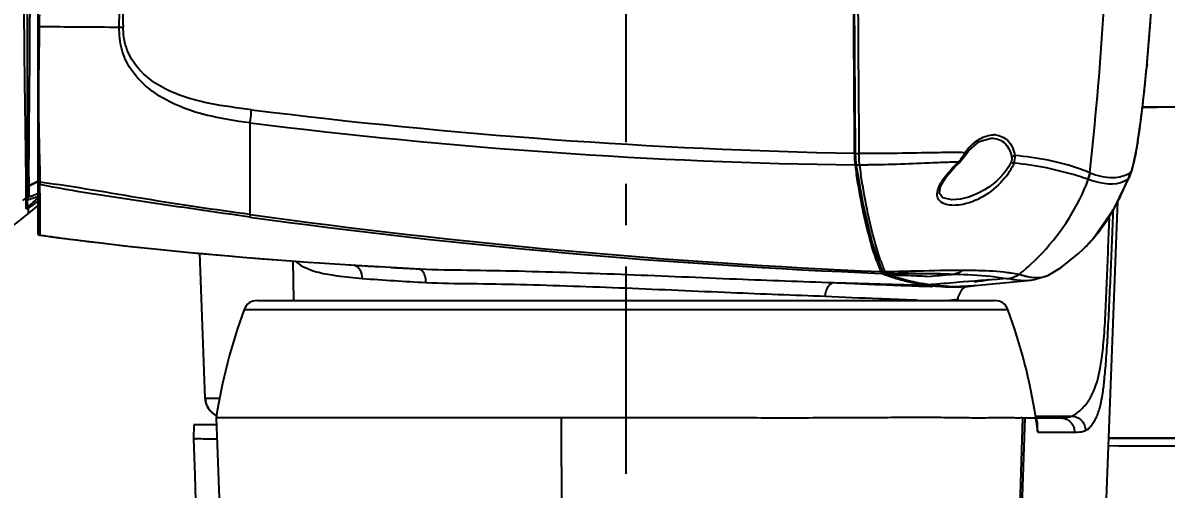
# Model space of a CAD drawing. Header units: millimetres. Extents: x 4086 to 8300, y 123 to 1549.
# Drawn here: x 6994.81 to 7036.14, y 435.42 to 452.3 of the extents above; entities that cross this region are included whole.
import ezdxf

# ---------------------------------------------------------------- set-up
doc = ezdxf.new("R2010")
doc.units = ezdxf.units.MM
doc.linetypes.add('CENTER', pattern=[0.6, 0.375, -0.075, 0.075, -0.075])
for name, color, linetype in [('中心线', 7, 'Continuous'), ('外形图', 7, 'Continuous'), ('尺寸标注', 7, 'Continuous')]:
    doc.layers.add(name, color=color, linetype=linetype)
doc.styles.add('思源黑', font='SourceHanSansCN-Normal.ttf')
doc.dimstyles.new('尺寸标注_1_4比例', dxfattribs={"dimtxt": 7, "dimasz": 6, "dimexe": 2, "dimexo": 1.5, "dimgap": 1, "dimtad": 1, "dimdec": 1, "dimlfac": 4, "dimdsep": 46, "dimtxsty": '思源黑', "dimcen": 0.09, "dimadec": 0, "dimazin": 0, "dimtp": 0.01, "dimtm": 0.01, "dimtfac": 1, "dimtdec": 1, "dimtofl": 0, "dimtmove": 0, "dimatfit": 3, "dimfxl": 1, "dimtolj": 1, "dimarcsym": 0})

# ---------------------------------------------------------------- blocks, each defined once
blk = doc.blocks.new('*D760')
at = {"layer": 'Defpoints', "color": 0}
for p in [(7000.112, 461.498), (6986.443, 454.498), (7000.112, 454.498)]:
    blk.add_point(p, dxfattribs=at)
at = {"layer": '尺寸标注', "color": 0, "lineweight": -2}
for p, q in [((6986.443, 467.498), (6986.443, 514.618)), ((6998.612, 461.498), (6984.443, 461.498)), ((6998.612, 454.498), (6984.443, 454.498)), ((6986.443, 448.498), (6986.443, 442.498))]:
    blk.add_line(p, q, dxfattribs=at)
at = {"layer": '尺寸标注', "color": 0}
for points in [[(6985.443, 467.498), (6987.443, 467.498), (6986.443, 461.498)], [(6987.443, 448.498), (6985.443, 448.498), (6986.443, 454.498)]]:
    blk.add_solid(points, dxfattribs=at)
at = {"layer": '尺寸标注', "color": 0, "insert": (6981.819, 508.779), "char_height": 7, "attachment_point": 5, "rotation": 90, "style": '思源黑'}
blk.add_mtext('\\A1;28', dxfattribs=at)
blk = doc.blocks.new('*D761')
at = {"layer": 'Defpoints', "color": 0}
for p in [(7055.112, 469.247), (7016.612, 423.975), (7055.112, 413.097)]:
    blk.add_point(p, dxfattribs=at)
at = {"layer": '尺寸标注', "color": 0, "lineweight": -2}
for p, q in [((7055.112, 467.747), (7055.112, 411.097)), ((7016.612, 422.475), (7016.612, 411.097)), ((7022.612, 413.097), (7049.112, 413.097))]:
    blk.add_line(p, q, dxfattribs=at)
at = {"layer": '尺寸标注', "color": 0}
for points in [[(7022.612, 414.097), (7022.612, 412.097), (7016.612, 413.097)], [(7049.112, 412.097), (7049.112, 414.097), (7055.112, 413.097)]]:
    blk.add_solid(points, dxfattribs=at)
at = {"layer": '尺寸标注', "color": 0, "insert": (7035.862, 417.659), "char_height": 7, "attachment_point": 5, "style": '思源黑'}
blk.add_mtext('\\A1;154', dxfattribs=at)

msp = doc.modelspace()

# ---------------------------------------------------------------- linework, layer by layer
at = {"layer": '中心线', "linetype": 'CENTER', "ltscale": 20}
msp.add_line((7016.6121, 423.9748), (7016.6121, 492.2499), dxfattribs=at)
at = {"layer": '外形图'}
for p, q in [((6995.3621, 444.6329), (6995.3621, 471.3628)), ((6994.9746, 445.6607), (6994.9746, 470.3346)), ((6998.296, 452.1435), (6998.3264, 453.6574)), ((7035.4378, 450.7173), (7035.4322, 450.6561)), ((7035.4325, 450.6517), (7035.4322, 450.6561)), ((7035.4459, 450.8078), (7035.4378, 450.7173)), ((7035.4381, 450.7134), (7035.4378, 450.7173)), ((7049.901, 449.2468), (7035.2829, 449.2468)), ((7035.2829, 449.2468), (7035.819, 449.2468)), ((7003.0277, 445.358), (7003.0259, 448.6794)), ((7029.8092, 448.1257), (7029.8126, 448.1258)), ((7028.8999, 447.5369), (7029.0059, 447.6823)), ((7024.895, 447.5741), (7024.9203, 447.2089)), ((7028.5013, 447.0817), (7028.6513, 447.2301)), ((7028.6513, 447.2301), (7028.8999, 447.537)), ((7024.936, 447.1268), (7024.9317, 447.1555)), ((7033.3895, 446.8608), (7033.3783, 446.8655)), ((6994.9277, 446.4571), (6994.9271, 446.5535)), ((6994.928, 446.3658), (6994.9277, 446.4571)), ((6994.9283, 446.2792), (6994.928, 446.3658)), ((6995.0376, 446.3847), (6995.0372, 446.4029)), ((6995.1996, 446.4685), (6995.0376, 446.3847)), ((6995.0389, 446.2814), (6995.0376, 446.3847)), ((6995.1977, 446.486), (6995.0377, 446.4029)), ((6995.3621, 446.5713), (6995.1977, 446.486)), ((6995.3621, 446.5525), (6995.1996, 446.4685)), ((6995.4276, 446.176), (6995.4241, 446.4459)), ((7033.3233, 446.6311), (7033.3116, 446.6353)), ((7034.272, 445.5997), (7034.8263, 446.7464)), ((7034.8263, 446.7464), (7034.8256, 446.7447)), ((6994.9264, 445.8977), (6994.9254, 445.9649)), ((6994.9286, 446.1179), (6994.9283, 446.2792)), ((6994.9288, 445.9675), (6994.9286, 446.1179)), ((6995.0409, 446.0956), (6995.0389, 446.2814)), ((6995.0419, 446.0121), (6995.0409, 446.0956)), ((7028.3891, 445.8952), (7028.0658, 445.9656)), ((6994.9324, 445.5675), (6994.9264, 445.8977)), ((6995.0151, 445.3941), (6995.0122, 445.5948)), ((6995.0151, 445.3941), (6995.3621, 445.6818)), ((7028.3932, 445.8951), (7028.3891, 445.8952)), ((7033.4725, 444.4519), (7034.272, 445.5997)), ((7033.9006, 432.9968), (7034.3951, 445.8543)), ((6995.4309, 444.6132), (6995.434, 444.8258)), ((6995.3621, 444.6328), (6995.4308, 444.6116)), ((6995.4308, 444.6116), (6995.4309, 444.6132)), ((7025.5126, 444.321), (7025.8487, 443.3583)), ((7033.1231, 444.0885), (7033.4725, 444.4519)), ((7001.1904, 443.9554), (7001.3915, 438.718)), ((7032.9685, 443.9455), (7033.136, 444.1006)), ((7033.1231, 444.0885), (7033.136, 444.1006)), ((7004.6033, 442.2478), (7004.5784, 443.6753)), ((7005.1142, 443.6363), (7005.5313, 443.6072)), ((7005.5313, 443.6073), (7006.6459, 443.5334)), ((7006.6145, 443.5354), (7006.665, 443.5322)), ((7006.6459, 443.5334), (7009.1696, 443.3885)), ((7025.8487, 443.3583), (7025.9016, 443.2747)), ((7025.9016, 443.2747), (7025.9584, 443.2361)), ((7025.9605, 443.2353), (7026.0084, 443.2169)), ((7025.9699, 443.2941), (7026.1409, 443.298)), ((7026.0277, 443.2196), (7026.0081, 443.2272)), ((7026.0084, 443.2169), (7026.1095, 443.1798)), ((7026.0444, 443.2133), (7026.0277, 443.2196)), ((7026.1095, 443.1798), (7026.1356, 443.1705)), ((7026.1351, 443.1706), (7026.1779, 443.1572)), ((7026.1409, 443.298), (7026.3062, 443.3019)), ((7026.3062, 443.3019), (7026.4671, 443.3057)), ((7027.4779, 443.1156), (7027.6473, 443.1292)), ((7031.8538, 443.1555), (7031.8556, 443.1564)), ((7024.1369, 442.895), (7027.4933, 442.8075)), ((7027.1848, 442.856), (7027.2885, 442.8383)), ((7027.3193, 442.8658), (7027.3095, 442.8675)), ((7027.463, 442.8423), (7027.4179, 442.8493)), ((7027.5994, 442.7936), (7027.4933, 442.8075)), ((7027.6264, 442.7586), (7027.6783, 442.7573)), ((7027.6728, 442.8223), (7027.6317, 442.8189)), ((7027.6852, 442.8118), (7027.6317, 442.8188)), ((7027.8456, 442.8367), (7027.6728, 442.8223)), ((7027.6782, 442.7573), (7027.6784, 442.7573)), ((7027.6827, 442.8132), (7028.4005, 442.7555)), ((7028.4005, 442.7555), (7029.2282, 442.7852)), ((7029.2282, 442.7852), (7029.1727, 442.78)), ((7029.2282, 442.7852), (7030.6312, 442.9187)), ((7030.6312, 442.9187), (7031.2529, 442.9843)), ((7031.2516, 442.9841), (7031.2529, 442.9843)), ((7003.2784, 442.2468), (7029.9458, 442.2468)), ((7004.6033, 442.2478), (7028.6208, 442.2478)), ((7028.6208, 442.2478), (7028.6222, 442.3255)), ((7028.6223, 442.3321), (7028.6247, 442.3678)), ((7002.8095, 441.9203), (7030.4147, 441.9203)), ((7001.3915, 438.718), (7001.4029, 438.7181)), ((7001.4029, 438.7181), (7001.9188, 438.7179)), ((7000.988, 437.7468), (7000.9792, 437.2452)), ((7001.8051, 437.7468), (7000.988, 437.7468)), ((7001.7954, 438.0014), (7001.9871, 432.9968)), ((7014.2661, 437.9981), (7014.2866, 432.9968)), ((7030.9468, 437.9957), (7030.7878, 432.9968)), ((7031.0261, 437.9968), (7030.862, 432.9968)), ((7031.0307, 437.9968), (7032.3262, 437.9968)), ((7031.4192, 438.0582), (7032.7205, 438.0582)), ((7031.4697, 437.7209), (7031.4295, 437.9968)), ((7031.4923, 437.5338), (7031.4914, 437.5414)), ((7031.5068, 437.4776), (7032.8239, 437.4776)), ((7032.8278, 437.4775), (7032.8239, 437.4775)), ((7039.4994, 437.2468), (7034.0641, 437.2468))]:
    msp.add_line(p, q, dxfattribs=at)
for points in [[(7024.8285, 457.9982), (7024.8448, 455.0035), (7024.8684, 451.2681), (7024.895, 447.5741)], [(7035.4381, 450.7134), (7035.5951, 452.6748), (7035.744, 455.2414), (7035.8453, 457.9978)], [(6995.3621, 452.1682), (6995.3783, 452.1665), (6995.395, 452.1652), (6995.4122, 452.1641)], [(7034.9847, 447.3098), (7035.0728, 447.7713), (7035.1687, 448.3772), (7035.2696, 449.1297), (7035.3702, 450.0148), (7035.4325, 450.6517)], [(7029.0059, 447.6823), (7029.3832, 447.9992), (7029.8092, 448.1257)], [(7024.9203, 447.2093), (7025.1671, 445.7598), (7025.5126, 444.321)], [(7034.8256, 446.7447), (7034.9034, 446.975), (7034.9847, 447.3098)], [(7028.0658, 445.9656), (7027.9406, 446.1213), (7027.9846, 446.3803), (7028.1898, 446.7217), (7028.5013, 447.0817)], [(6995.3621, 446.5434), (6995.3785, 446.5373), (6995.3954, 446.5324), (6995.4127, 446.5286), (6995.4304, 446.5259)], [(6995.3621, 446.4648), (6995.3821, 446.4566), (6995.4028, 446.4503), (6995.4241, 446.4459)], [(6994.9288, 445.9675), (6994.9379, 445.9756), (6994.9461, 445.9845), (6994.9535, 445.9941), (6994.9598, 446.0044), (6994.965, 446.0152), (6994.9692, 446.0265), (6994.9722, 446.0381), (6994.974, 446.05), (6994.9746, 446.062)], [(6994.9284, 445.5642), (6994.9375, 445.5724), (6994.9459, 445.5814), (6994.9533, 445.5913), (6994.9596, 445.6018), (6994.9649, 445.6129), (6994.9691, 445.6244), (6994.9721, 445.6363), (6994.974, 445.6484), (6994.9746, 445.6607)], [(6995.0117, 445.5942), (6995.0191, 445.6016), (6995.0254, 445.6093), (6995.0309, 445.6177), (6995.0357, 445.6267), (6995.0396, 445.6363), (6995.0426, 445.6464), (6995.0448, 445.6568), (6995.046, 445.6675), (6995.0462, 445.6784), (6995.0455, 445.6894)], [(6993.5996, 444.3729), (6993.9061, 444.5684), (6994.5865, 445.0561), (6995.0151, 445.3941)], [(6995.3621, 444.6344), (6995.3786, 444.6271), (6995.3956, 444.621), (6995.4131, 444.6164), (6995.4309, 444.6132)], [(6995.4308, 444.6116), (6996.0162, 444.5315), (6996.9297, 444.4136), (6997.8258, 444.3055), (6998.7022, 444.2063), (6999.5577, 444.1152), (7000.3918, 444.0313), (7001.2032, 443.9542), (7001.989, 443.8834), (7002.7473, 443.8185), (7003.4762, 443.7592), (7004.1734, 443.7052), (7004.8287, 443.6568), (7005.1142, 443.6363)], [(7031.8556, 443.1564), (7032.3386, 443.4429), (7032.9685, 443.9455)], [(7031.2516, 442.9841), (7031.3779, 443.0022), (7031.8538, 443.1555)], [(7028.6247, 442.3678), (7028.7659, 442.6618), (7028.9104, 442.7567)], [(7001.3914, 438.718), (7001.3944, 438.6742), (7001.4009, 438.6244), (7001.4108, 438.5751), (7001.4239, 438.5266), (7001.4403, 438.4791), (7001.4598, 438.4328), (7001.4823, 438.3879), (7001.5078, 438.3447), (7001.5361, 438.3032), (7001.5672, 438.2637), (7001.6008, 438.2264), (7001.6369, 438.1914), (7001.6752, 438.1589), (7001.7156, 438.129), (7001.7579, 438.1019), (7001.8019, 438.0777), (7001.8077, 438.075)], [(7000.9792, 437.2452), (7001.0201, 435.9198), (7001.0753, 434.068), (7001.1211, 432.4968)]]:
    msp.add_lwpolyline(points, dxfattribs=at)
for centre, radius, start, end in [((11205.2812, 479.4412), 4180.5369, 180.29389, 180.4367207), ((11046.8353, 478.4289), 4022.0564, 180.2910506, 180.4395306), ((6907.6004, 460.7), 126.5364, 353.723177, 358.77634), ((10723.8409, 476.3549), 3698.9197, 180.287718, 180.4458766), ((7112.1402, 455.2876), 113.7538, 180.936339, 181.582071), ((6940.3965, 459.3065), 95.4286, 354.890568, 355.964645), ((6997.9094, 469.2862), 17.1471, 271.29238, 271.7392), ((6983.6892, 455.3999), 51.96, 354.26557, 354.56729), ((6982.7144, 455.4931), 52.9393, 354.56678, 354.75764), ((6985.342, 455.2335), 50.2988, 353.92513, 354.26602), ((6989.7525, 454.7562), 45.8626, 353.10593, 353.93493), ((6995.2982, 454.0915), 40.2772, 352.73254, 353.09776), ((7029.0088, 656.2116), 208.6763, 262.86169, 268.862369), ((7000.8815, 453.3729), 34.6478, 351.98288, 352.74333), ((7027.6116, 643.5538), 196.4192, 262.809462, 269.207474), ((7008.0706, 452.3589), 27.3876, 351.20347, 351.98585), ((6676.7408, 443.7482), 318.1991, 0.542924, 0.824443), ((7029.9114, 447.4544), 0.7874, 85.7969, 90.66471), ((7013.0705, 451.5897), 22.3288, 350.76964, 351.19211), ((7028.4624, 419.8211), 27.7788, 89.15355, 89.6361), ((7030.133, 446.7859), 1.4987, 141.28455, 147.23944), ((7030.172, 446.7549), 1.5484, 129.05683, 141.29181), ((7028.5668, 447.6026), 3.7012, 180.40337, 183.47607), ((7027.0752, 447.4693), 2.2032, 187.14754, 188.24368), ((7028.0633, 447.5996), 3.1662, 180.44514, 181.44184), ((7027.9453, 447.5964), 3.0481, 181.43679, 182.70196), ((7027.5606, 447.5765), 2.6629, 182.6647, 185.19776), ((7027.1308, 447.5386), 2.2315, 185.22772, 186.87778), ((7026.8661, 447.5068), 1.9648, 186.88242, 188.18032), ((7029.9742, 447.5826), 4.941, 180.14426, 180.71627), ((7029.8251, 447.5802), 4.7918, 180.70951, 181.87738), ((7030.2749, 386.1987), 61.0805, 91.542917, 91.737249), ((7027.6076, 448.222), 1.406, 316.66011, 319.13979), ((7027.5475, 448.2741), 1.4856, 319.13771, 321.47723), ((6911.1565, 446.0588), 83.7721, 0.338354, 0.481912), ((7056.7858, 451.7796), 32.2248, 188.25392, 188.88314), ((7057.6178, 451.8054), 32.8946, 188.13086, 188.74396), ((7025.2922, 477.495), 30.343, 269.54987, 270.13409), ((7032.6226, 446.9596), 0.7615, 334.77216, 352.90667), ((7032.6338, 446.954), 0.7614, 334.94316, 352.96838), ((7003.9865, 446.7324), 8.9555, 181.12142, 181.24284), ((6989.4655, 446.9471), 5.9796, 355.19284, 355.73743), ((6985.037, 447.281), 10.4207, 355.71631, 355.86266), ((6991.9754, 446.7144), 3.4606, 358.10466, 359.59604), ((7025.7077, 450.354), 9.789, 331.83948, 335.9523), ((7024.8397, 450.7528), 10.7442, 335.89634, 336.46273), ((7024.5286, 450.8878), 11.0833, 336.46505, 337.48456), ((6978.8135, 466.1714), 25.8437, 308.23789, 308.57691), ((6994.9582, 446.495), 0.5011, 285.62071, 287.4132), ((6990.6776, 450.8251), 6.7469, 312.71291, 313.97264), ((6994.3589, 446.6167), 1.2129, 302.59006, 303.60824), ((6994.0098, 447.1394), 1.8414, 303.65408, 305.21694), ((6994.4521, 446.4916), 0.9979, 306.49177, 307.61385), ((6993.5841, 447.7463), 2.5828, 305.16813, 305.81112), ((6993.0719, 448.4536), 3.4561, 305.83663, 306.93275), ((6993.3482, 447.8558), 2.7529, 310.0214, 310.64775), ((6992.7687, 448.5285), 3.6408, 310.67106, 311.7597), ((6992.4759, 449.2497), 4.4505, 306.90779, 307.38935), ((6991.816, 450.1108), 5.5354, 307.40421, 308.27508), ((6991.884, 449.52), 4.9697, 311.75449, 312.69932), ((6990.6647, 451.5673), 7.392, 308.28714, 309.45468), ((6903.1466, 444.9197), 92.2894, 0.476743, 0.623001), ((6922.021, 445.0802), 73.4143, 0.303745, 0.474072), ((7026.6678, 449.8487), 8.7041, 330.29138, 331.78895), ((6928.4927, 445.1152), 66.9425, 0.131794, 0.303152), ((6948.5098, 445.1439), 46.9255, 359.75462, 0.15296), ((7035.759, 682.9525), 239.9304, 262.156831, 267.629003), ((7036.4639, 687.3521), 244.2927, 262.133267, 267.503925), ((6967.2091, 445.0715), 28.2259, 359.50126, 359.73902), ((7029.7973, 447.6299), 4.8581, 313.4124, 318.68391), ((7029.4377, 447.9551), 5.3429, 318.6107, 319.18984), ((7029.3454, 448.0347), 5.4648, 319.19048, 319.93457), ((7019.71, 649.3002), 206.1811, 266.372506, 266.651637), ((7032.8239, 446.2265), 7.5903, 199.52819, 201.1897), ((7031.5847, 445.7454), 6.2611, 201.18383, 203.07884), ((7033.2747, 446.3012), 7.9, 199.27164, 200.86725), ((7032.2173, 445.8987), 6.7686, 200.87155, 202.37259), ((7014.5151, 543.3584), 100.5881, 265.761315, 267.073068), ((7014.1421, 547.0641), 103.7941, 266.670835, 267.049739), ((7014.598, 556.0058), 112.7474, 267.052258, 267.208475), ((7028.5708, 450.132), 7.414, 248.67021, 249.61836), ((7031.7047, 445.6897), 6.215, 202.38987, 202.67172), ((7028.5073, 449.9611), 7.2317, 249.61858, 250.57625), ((7028.4337, 449.7511), 7.0091, 250.57217, 252.50456), ((7028.4209, 449.4912), 6.7125, 250.49874, 251.55663), ((7028.4633, 449.6181), 6.8464, 251.55587, 252.57693), ((7024.8108, 377.4677), 65.7103, 88.573069, 88.688999), ((7028.3715, 449.5549), 6.8034, 252.50723, 254.43943), ((7028.496, 449.7222), 6.9555, 252.57697, 253.5673), ((7025.0913, 388.7461), 54.4284, 88.43525, 88.5726), ((7028.5434, 449.8851), 7.1251, 253.57254, 256.35212), ((7040.3954, 302.0625), 141.3309, 94.039746, 94.703971), ((7030.3875, 443.7518), 0.7108, 274.21415, 277.8947), ((7025.0126, 450.222), 9.1254, 309.64965, 309.89441), ((7032.0277, 446.9408), 3.9295, 252.34817, 254.16459), ((7028.3848, 449.6213), 6.8708, 254.48138, 259.94178), ((7028.5632, 449.9636), 7.2061, 256.34598, 256.67798), ((7028.5603, 449.951), 7.1931, 256.6772, 258.20755), ((7029.9141, 526.607), 83.8798, 268.057879, 268.189134), ((7028.5447, 449.8763), 7.1168, 258.20745, 259.11078), ((7028.5225, 449.7605), 6.9989, 259.1102, 260.01946), ((7029.2382, 504.9264), 62.1887, 268.180276, 268.514801), ((7028.6275, 451.0378), 8.3081, 260.72553, 262.1537), ((7028.4916, 449.5838), 6.8196, 260.10158, 260.94139), ((7028.4268, 449.1601), 6.3909, 261.32612, 262.85247), ((7028.4726, 449.8436), 7.1038, 262.93953, 266.28033), ((7028.613, 450.0847), 7.3318, 262.73062, 263.98427), ((7028.6, 449.9599), 7.2064, 263.98307, 265.72326), ((7028.453, 449.5729), 6.8324, 266.29675, 268.51758), ((7028.5872, 449.7779), 7.0239, 265.71642, 269.31682), ((7028.4516, 449.5005), 6.76, 268.51406, 271.19131), ((7028.584, 449.5819), 6.8278, 269.32424, 271.1278), ((7028.4563, 449.2707), 6.5302, 271.19222, 273.51355), ((7028.5925, 449.284), 6.5298, 271.10444, 275.09803), ((7028.4637, 449.1406), 6.3999, 273.51809, 275.01377), ((7028.48, 448.9679), 6.2264, 275.00337, 276.74048), ((7028.3789, 449.6824), 6.8083, 277.01866, 281.64159), ((7003.2784, 441.7468), 0.5, 90, 159.68675), ((7029.9458, 441.7468), 0.5, 20.31325, 90), ((7021.5872, 434.9706), 20.0225, 159.69004, 171.29348), ((7011.637, 434.9706), 20.0225, 8.69301, 20.30997), ((7032.3262, 439.9103), 1.9135, 269.99988, 270.11663), ((7032.5851, 438.4158), 0.3824, 290.7309, 291.15488), ((7032.5842, 437.7096), 1.1025, 188.65994, 188.9721), ((7032.3055, 437.6656), 0.8205, 188.97284, 189.41306), ((7033.1195, 437.7991), 0.2784, 290.92624, 291.50379), ((7036.4968, 1103.6182), 666.3412, 269.7909352, 270.1381299), ((7030.0258, -1246.2582), 1683.2446, 89.669643, 89.8628168)]:
    msp.add_arc(centre, radius, start, end, dxfattribs=at)
for points, knots in [([(6994.907, 448.3267), (6994.897, 449.0486), (6994.8448, 452.1591), (6994.8506, 455.2701), (6994.8495, 457.6591)], [0, 0, 0, 0, 0.2320736, 1, 1, 1, 1]), ([(6995.0368, 448.3837), (6995.042, 449.0894), (6995.0786, 452.1723), (6995.0649, 455.2555), (6995.0715, 457.6328)], [0, 0, 0, 0, 0.2289079, 1, 1, 1, 1]), ([(7003.0259, 448.6794), (7002.49, 448.7437), (7001.4213, 448.9124), (6999.8876, 449.4532), (6998.8048, 450.3394), (6998.3398, 451.3292), (6998.2896, 451.8745), (6998.296, 452.1435)], [0, 0, 0, 0, 0.2508826, 0.5012555, 0.7500018, 0.8749668, 1, 1, 1, 1]), ([(7003.0776, 449.1527), (7002.5742, 449.2142), (7001.5675, 449.3436), (7000.1003, 449.7488), (6999.0077, 450.4828), (6998.5075, 451.3842), (6998.4377, 451.8943), (6998.4298, 452.147)], [0, 0, 0, 0, 0.2508517, 0.5012881, 0.7499978, 0.874936, 1, 1, 1, 1]), ([(6995.4335, 446.9255), (6995.416, 447.6768), (6995.3641, 449.3072), (6995.3997, 450.9381), (6995.4088, 451.8172)], [0, 0, 0, 0, 0.4608776, 1, 1, 1, 1]), ([(7003.0263, 448.6795), (7003.0293, 448.7138), (7003.0445, 448.8717), (7003.0626, 449.0294), (7003.0776, 449.1527)], [0, 0, 0, 0, 0.2169889, 1, 1, 1, 1]), ([(6995.0301, 446.8158), (6995.0297, 446.9172), (6995.0299, 447.4399), (6995.0337, 447.9625), (6995.0368, 448.3837)], [0, 0, 0, 0, 0.1941128, 1, 1, 1, 1]), ([(7029.8126, 448.1258), (7029.9764, 448.128), (7030.3532, 448.0055), (7030.5142, 447.646), (7030.5525, 447.4571)], [0, 0, 0, 0, 0.4594749, 1, 1, 1, 1]), ([(7029.9691, 448.2397), (7030.1313, 448.2277), (7030.4936, 448.057), (7030.6346, 447.6924), (7030.6725, 447.4966)], [0, 0, 0, 0, 0.4493112, 1, 1, 1, 1]), ([(7035.1103, 448.008), (7035.0962, 447.9214), (7035.0475, 447.6359), (7034.9932, 447.3509), (7034.9424, 447.1555)], [0, 0, 0, 0, 0.3031285, 1, 1, 1, 1]), ([(7028.6388, 447.5993), (7028.3652, 447.6011), (7027.1633, 447.5953), (7025.9614, 447.5525), (7025.0333, 447.5702)], [0, 0, 0, 0, 0.2276332, 1, 1, 1, 1]), ([(7028.8727, 447.5968), (7028.8828, 447.5866), (7028.898, 447.5715), (7028.9044, 447.5438), (7028.899, 447.5376)], [0, 0, 0, 0, 0.6363629, 1, 1, 1, 1]), ([(7024.8951, 447.5741), (7024.8952, 447.5738), (7024.8961, 447.5735), (7024.8968, 447.5733), (7024.8974, 447.5732)], [0, 0, 0, 0, 0.3097035, 1, 1, 1, 1]), ([(7024.8974, 447.5732), (7024.9028, 447.5721), (7024.9483, 447.57), (7024.9935, 447.5697), (7025.0333, 447.5702)], [0, 0, 0, 0, 0.1223408, 1, 1, 1, 1]), ([(7024.9202, 447.2102), (7024.9207, 447.2068), (7024.9223, 447.2), (7024.9255, 447.1936), (7024.9274, 447.1906)], [0, 0, 0, 0, 0.4916128, 1, 1, 1, 1]), ([(7028.4231, 447.2511), (7028.1875, 447.244), (7027.1677, 447.2069), (7026.1479, 447.1542), (7025.3632, 447.1521)], [0, 0, 0, 0, 0.2310459, 1, 1, 1, 1]), ([(7030.5265, 447.2443), (7030.3299, 446.8325), (7029.6623, 446.2031), (7028.8059, 445.889), (7028.3932, 445.8951)], [0, 0, 0, 0, 0.5250845, 1, 1, 1, 1]), ([(7028.6302, 447.257), (7028.6358, 447.2507), (7028.6377, 447.2448), (7028.6543, 447.231), (7028.6514, 447.2301)], [0, 0, 0, 0, 0.7346474, 1, 1, 1, 1]), ([(7030.6358, 447.2137), (7030.5522, 447.0181), (7030.1136, 446.34), (7029.3801, 445.8484), (7028.8029, 445.7273)], [0, 0, 0, 0, 0.265048, 1, 1, 1, 1]), ([(7033.3115, 446.635), (7033.1971, 446.6719), (7032.3308, 446.9597), (7031.4259, 447.1455), (7030.6358, 447.2137)], [0, 0, 0, 0, 0.1315787, 1, 1, 1, 1]), ([(7033.3783, 446.8655), (7033.2675, 446.9138), (7032.4044, 447.2555), (7031.4752, 447.4145), (7030.6725, 447.4966)], [0, 0, 0, 0, 0.130225, 1, 1, 1, 1]), ([(7025.8408, 443.4075), (7025.6272, 443.9115), (7025.2706, 445.146), (7025.0432, 446.404), (7024.936, 447.1268)], [0, 0, 0, 0, 0.4283103, 1, 1, 1, 1]), ([(7025.6702, 443.6893), (7025.5957, 443.899), (7025.2788, 444.9182), (7025.0779, 445.9697), (7024.9475, 446.8035)], [0, 0, 0, 0, 0.2087417, 1, 1, 1, 1]), ([(7025.8173, 443.6939), (7025.7442, 443.9028), (7025.4312, 444.9212), (7025.2337, 445.9714), (7025.1054, 446.8048)], [0, 0, 0, 0, 0.2079542, 1, 1, 1, 1]), ([(7027.9571, 445.8509), (7027.9068, 445.9024), (7027.8365, 446.0577), (7027.9173, 446.4218), (7028.0899, 446.6597), (7028.2182, 446.8175)], [0, 0, 0, 0, 0.1999758, 0.434598, 1, 1, 1, 1]), ([(7034.8275, 446.8648), (7034.6531, 446.7428), (7034.1386, 446.6156), (7033.6521, 446.7592), (7033.3895, 446.8608)], [0, 0, 0, 0, 0.4304639, 1, 1, 1, 1]), ([(7034.9424, 447.1555), (7034.9248, 447.088), (7034.8936, 446.9927), (7034.8562, 446.8849), (7034.8275, 446.8648)], [0, 0, 0, 0, 0.6654779, 1, 1, 1, 1]), ([(7003.0176, 445.2666), (7001.7486, 445.4417), (6999.2157, 445.8199), (6996.6789, 446.1898), (6995.4241, 446.4459)], [0, 0, 0, 0, 0.5000617, 1, 1, 1, 1]), ([(6995.4304, 446.5259), (6995.4312, 446.538), (6995.4327, 446.5627), (6995.4337, 446.5874), (6995.4341, 446.5999)], [0, 0, 0, 0, 0.4913831, 1, 1, 1, 1]), ([(7003.0277, 445.358), (7001.7582, 445.5321), (6999.2221, 445.8978), (6996.7012, 446.3668), (6995.4304, 446.5259)], [0, 0, 0, 0, 0.5001268, 1, 1, 1, 1]), ([(7030.8654, 443.2208), (7031.146, 443.4553), (7032.1727, 444.4224), (7032.9636, 445.6511), (7033.3235, 446.6316)], [0, 0, 0, 0, 0.2593689, 1, 1, 1, 1]), ([(7034.7671, 446.6437), (7034.6828, 446.5832), (7034.2252, 446.3672), (7033.6904, 446.499), (7033.3235, 446.6316)], [0, 0, 0, 0, 0.2100751, 1, 1, 1, 1]), ([(7034.7968, 446.6844), (7034.7922, 446.6763), (7034.7833, 446.662), (7034.7725, 446.6489), (7034.7671, 446.6437)], [0, 0, 0, 0, 0.5526035, 1, 1, 1, 1]), ([(7034.8256, 446.7447), (7034.821, 446.7336), (7034.812, 446.7132), (7034.8019, 446.6933), (7034.7968, 446.6844)], [0, 0, 0, 0, 0.5371037, 1, 1, 1, 1]), ([(6995.0431, 446.0087), (6995.0427, 446.0092), (6995.0421, 446.0103), (6995.0419, 446.0115), (6995.0419, 446.0121)], [0, 0, 0, 0, 0.4863584, 1, 1, 1, 1]), ([(6995.0931, 446.0124), (6995.082, 446.0093), (6995.0671, 446.0057), (6995.0465, 446.0045), (6995.0431, 446.0087)], [0, 0, 0, 0, 0.6821071, 1, 1, 1, 1]), ([(6995.1438, 446.029), (6995.1376, 446.0268), (6995.1258, 446.0226), (6995.1139, 446.0187), (6995.1082, 446.0169)], [0, 0, 0, 0, 0.525567, 1, 1, 1, 1]), ([(6995.0122, 445.5945), (6994.9922, 445.5822), (6994.9784, 445.5656), (6994.9283, 445.557), (6994.9284, 445.5642)], [0, 0, 0, 0, 0.7655581, 1, 1, 1, 1]), ([(6994.9757, 445.8987), (6994.9753, 445.8992), (6994.9747, 445.9002), (6994.9746, 445.9013), (6994.9746, 445.9019)], [0, 0, 0, 0, 0.4937057, 1, 1, 1, 1]), ([(6994.9755, 445.6569), (6994.9752, 445.6574), (6994.9747, 445.6587), (6994.9746, 445.66), (6994.9746, 445.6607)], [0, 0, 0, 0, 0.459868, 1, 1, 1, 1]), ([(6995.0455, 445.6894), (6995.03, 445.6784), (6995.0141, 445.667), (6994.9794, 445.6508), (6994.9755, 445.6569)], [0, 0, 0, 0, 0.7229264, 1, 1, 1, 1]), ([(6995.1087, 445.9235), (6995.0912, 445.918), (6995.0513, 445.9107), (6994.9934, 445.8784), (6994.9757, 445.8987)], [0, 0, 0, 0, 0.4050927, 1, 1, 1, 1]), ([(6995.1185, 445.7476), (6995.1086, 445.7393), (6995.0896, 445.7236), (6995.0703, 445.7083), (6995.0611, 445.7012)], [0, 0, 0, 0, 0.5272259, 1, 1, 1, 1]), ([(7033.2215, 437.5401), (7033.2511, 437.5518), (7033.3095, 437.5873), (7033.3883, 437.6609), (7033.464, 437.7543), (7033.5363, 437.866), (7033.6062, 437.9973), (7033.7038, 438.2278), (7033.7898, 438.5342), (7033.8572, 438.9518), (7033.9159, 439.4474), (7033.9748, 440.1282), (7034.031, 441.0116), (7034.0829, 442.059), (7034.134, 443.1978), (7034.1841, 444.3667), (7034.2168, 445.1505), (7034.233, 445.5436)], [0, 0, 0, 0, 0.0116082, 0.0246814, 0.0392885, 0.0554523, 0.0733239, 0.0936183, 0.146934, 0.1891561, 0.248296, 0.329427, 0.439112, 0.5720446, 0.7130274, 0.8560998, 1, 1, 1, 1]), ([(7033.5276, 444.5172), (7033.5906, 444.5921), (7033.8475, 444.9145), (7034.072, 445.2621), (7034.2278, 445.5351)], [0, 0, 0, 0, 0.2372712, 1, 1, 1, 1]), ([(7003.0176, 445.2665), (7003.0187, 445.2786), (7003.022, 445.3091), (7003.0255, 445.3395), (7003.0277, 445.3579)], [0, 0, 0, 0, 0.3957186, 1, 1, 1, 1]), ([(7032.7232, 438.0592), (7032.7542, 438.0712), (7032.8191, 438.1057), (7032.9548, 438.1999), (7033.091, 438.3224), (7033.2212, 438.4705), (7033.3194, 438.6049), (7033.4158, 438.7658), (7033.4975, 438.9226), (7033.5641, 439.0769), (7033.6172, 439.2267), (7033.6679, 439.4082), (7033.7169, 439.6246), (7033.767, 439.8809), (7033.8155, 440.1866), (7033.86, 440.5513), (7033.9156, 441.1547), (7033.9587, 442.0064), (7034.0031, 443.0893), (7034.047, 444.209), (7034.0754, 444.9604), (7034.0894, 445.3374)], [0, 0, 0, 0, 0.0130597, 0.0286731, 0.0647413, 0.0845451, 0.1059593, 0.1299385, 0.1580544, 0.1752624, 0.1958007, 0.2203579, 0.2491495, 0.2827925, 0.3227898, 0.3705671, 0.4268606, 0.5604602, 0.7050084, 0.8520442, 1, 1, 1, 1]), ([(6995.4309, 444.6132), (6996.1342, 444.5149), (6999.3527, 444.1035), (7002.5862, 443.8161), (7005.1143, 443.6364)], [0, 0, 0, 0, 0.2188551, 1, 1, 1, 1]), ([(7004.6692, 443.6684), (7004.6752, 443.6618), (7004.6878, 443.6485), (7004.701, 443.6359), (7004.7078, 443.6295)], [0, 0, 0, 0, 0.4896615, 1, 1, 1, 1]), ([(7004.7078, 443.6295), (7004.731, 443.6081), (7004.8483, 443.5133), (7004.985, 443.4453), (7005.095, 443.4001)], [0, 0, 0, 0, 0.2095349, 1, 1, 1, 1]), ([(7007.0828, 443.0452), (7007.0793, 443.1517), (7007.0412, 443.358), (7006.8707, 443.5009), (7006.7811, 443.5251)], [0, 0, 0, 0, 0.5343971, 1, 1, 1, 1]), ([(7005.095, 443.4001), (7005.1507, 443.3772), (7005.4158, 443.2808), (7005.6927, 443.2205), (7005.9111, 443.1824)], [0, 0, 0, 0, 0.2136067, 1, 1, 1, 1]), ([(7005.9111, 443.1824), (7005.9977, 443.1673), (7006.3857, 443.1072), (7006.7768, 443.0699), (7007.0804, 443.0454)], [0, 0, 0, 0, 0.2239395, 1, 1, 1, 1]), ([(7009.3788, 442.9015), (7009.3802, 442.9603), (7009.3698, 443.1421), (7009.2559, 443.3658), (7009.1277, 443.3894)], [0, 0, 0, 0, 0.3108815, 1, 1, 1, 1]), ([(7009.1697, 443.3885), (7009.7398, 443.3601), (7010.9268, 443.3526), (7013.4262, 443.3046), (7016.6667, 443.1947), (7020.4684, 443.0286), (7022.9586, 442.9355), (7024.1369, 442.895)], [0, 0, 0, 0, 0.1143505, 0.2376974, 0.5008157, 0.7638235, 1, 1, 1, 1]), ([(7025.8342, 443.271), (7025.8326, 443.2741), (7025.8293, 443.2808), (7025.8263, 443.2876), (7025.8248, 443.2911)], [0, 0, 0, 0, 0.4833218, 1, 1, 1, 1]), ([(7025.874, 443.2259), (7025.8662, 443.2289), (7025.8502, 443.2429), (7025.8397, 443.2604), (7025.8342, 443.271)], [0, 0, 0, 0, 0.4150319, 1, 1, 1, 1]), ([(7025.8543, 443.3806), (7025.852, 443.3861), (7025.8477, 443.3992), (7025.8447, 443.4126), (7025.8432, 443.4203)], [0, 0, 0, 0, 0.4294763, 1, 1, 1, 1]), ([(7025.8488, 443.3583), (7025.8508, 443.3536), (7025.8556, 443.3443), (7025.8617, 443.3359), (7025.8651, 443.3319)], [0, 0, 0, 0, 0.4986278, 1, 1, 1, 1]), ([(7025.9443, 443.2645), (7025.9474, 443.2663), (7025.9538, 443.2707), (7025.9598, 443.2757), (7025.9629, 443.2786)], [0, 0, 0, 0, 0.4594077, 1, 1, 1, 1]), ([(7025.9773, 443.2736), (7025.976, 443.2769), (7025.9734, 443.2837), (7025.971, 443.2906), (7025.9699, 443.2941)], [0, 0, 0, 0, 0.4815907, 1, 1, 1, 1]), ([(7026.0081, 443.2272), (7026.0016, 443.2307), (7025.9892, 443.246), (7025.9815, 443.263), (7025.9773, 443.2736)], [0, 0, 0, 0, 0.3917065, 1, 1, 1, 1]), ([(7026.1173, 443.2017), (7026.1202, 443.2035), (7026.1261, 443.2077), (7026.1317, 443.2124), (7026.1346, 443.215)], [0, 0, 0, 0, 0.4628301, 1, 1, 1, 1]), ([(7026.4671, 443.3057), (7026.6999, 443.3112), (7027.4745, 443.3296), (7028.2493, 443.3479), (7028.7913, 443.3466)], [0, 0, 0, 0, 0.3005434, 1, 1, 1, 1]), ([(7026.5701, 443.2309), (7026.7626, 443.2315), (7027.3975, 443.2311), (7028.0325, 443.2204), (7028.4748, 443.2046)], [0, 0, 0, 0, 0.3030463, 1, 1, 1, 1]), ([(7027.1531, 443.134), (7027.1095, 443.136), (7026.9176, 443.1441), (7026.7257, 443.1501), (7026.5775, 443.1542)], [0, 0, 0, 0, 0.227632, 1, 1, 1, 1]), ([(7028.4761, 443.2048), (7028.918, 443.189), (7029.5766, 443.1739), (7030.2248, 443.0565), (7030.4388, 443.0423)], [0, 0, 0, 0, 0.6733733, 1, 1, 1, 1]), ([(7028.7913, 443.3466), (7028.9798, 443.3461), (7029.5184, 443.3389), (7030.0578, 443.3103), (7030.4052, 443.2647)], [0, 0, 0, 0, 0.3498541, 1, 1, 1, 1]), ([(7030.4052, 443.2647), (7030.4476, 443.2592), (7030.5916, 443.2396), (7030.7338, 443.2084), (7030.8354, 443.1958)], [0, 0, 0, 0, 0.2947918, 1, 1, 1, 1]), ([(7030.4401, 443.0429), (7030.5138, 443.028), (7030.7811, 442.9808), (7031.0563, 442.9623), (7031.2516, 442.9841)], [0, 0, 0, 0, 0.2768132, 1, 1, 1, 1]), ([(7030.9555, 443.1605), (7031, 443.1478), (7031.1627, 443.1052), (7031.3305, 443.0772), (7031.4525, 443.0754)], [0, 0, 0, 0, 0.2752991, 1, 1, 1, 1]), ([(7009.3788, 442.9015), (7009.9229, 442.8695), (7011.062, 442.8649), (7013.4691, 442.8167), (7016.6, 442.7071), (7020.2744, 442.5389), (7022.6815, 442.4449), (7023.8201, 442.4042)], [0, 0, 0, 0, 0.1131551, 0.2363418, 0.499888, 0.7634797, 1, 1, 1, 1]), ([(7023.8201, 442.4042), (7023.8224, 442.4676), (7023.8452, 442.6586), (7023.9942, 442.895), (7024.1324, 442.8952)], [0, 0, 0, 0, 0.3147347, 1, 1, 1, 1]), ([(7024.1297, 442.8953), (7024.4075, 442.8835), (7025.388, 442.8416), (7026.3685, 442.7992), (7027.0714, 442.7754)], [0, 0, 0, 0, 0.2833869, 1, 1, 1, 1]), ([(7027.6049, 442.8197), (7027.6094, 442.819), (7027.6183, 442.8182), (7027.6274, 442.8184), (7027.6318, 442.8188)], [0, 0, 0, 0, 0.5029925, 1, 1, 1, 1]), ([(7023.8201, 442.4042), (7024.4658, 442.3756), (7025.3796, 442.3287), (7026.4139, 442.2974), (7026.8564, 442.2702), (7027.0859, 442.281), (7027.1923, 442.2492), (7027.2456, 442.2478)], [0, 0, 0, 0, 0.5653241, 0.8004009, 0.9047014, 0.9534025, 1, 1, 1, 1]), ([(7028.1325, 442.2478), (7028.255, 442.2503), (7028.3711, 442.2823), (7028.6214, 442.2816), (7028.6222, 442.3255)], [0, 0, 0, 0, 0.7362175, 1, 1, 1, 1]), ([(7001.4029, 438.7181), (7001.4054, 438.6523), (7001.428, 438.5207), (7001.5121, 438.3395), (7001.6405, 438.1865), (7001.75, 438.1102), (7001.8085, 438.0801)], [0, 0, 0, 0, 0.2500554, 0.5000829, 0.7500659, 1, 1, 1, 1]), ([(7014.2661, 437.9981), (7013.4221, 437.9998), (7012.1735, 438.0013), (7010.536, 437.9988), (7009.3725, 437.998), (7008.2654, 438.0001), (7007.2233, 438.0033), (7006.2541, 438.0041), (7005.3654, 438.0018), (7004.564, 437.9983), (7003.9539, 437.9968), (7003.5142, 437.9972), (7003.2224, 437.998), (7002.9567, 437.999), (7002.7176, 438.0001), (7002.5055, 438.001), (7002.3209, 438.002), (7002.1641, 438.0031), (7002.051, 438.0043), (7001.9746, 438.0052), (7001.928, 438.0059), (7001.8885, 438.0063), (7001.8561, 438.0063), (7001.8335, 438.0059), (7001.819, 438.0051), (7001.8108, 438.0045), (7001.8045, 438.0037), (7001.7996, 438.003), (7001.7972, 438.0022), (7001.7954, 438.0018), (7001.7954, 438.0014)], [0, 0, 0, 0, 0.2030225, 0.300368, 0.3939091, 0.4829073, 0.5666777, 0.6445892, 0.7160451, 0.7804762, 0.8373563, 0.8628198, 0.8862328, 0.9075519, 0.9267382, 0.9437552, 0.9585693, 0.9711499, 0.9814721, 0.9857806, 0.989519, 0.9926868, 0.9952848, 0.9973142, 0.9981163, 0.9987767, 0.9992953, 0.9996722, 0.9999065, 1, 1, 1, 1]), ([(7030.9469, 437.9998), (7030.8853, 437.9911), (7030.7871, 437.9897), (7030.652, 437.9957), (7030.4964, 438.0032), (7030.2839, 438.0068), (7030.0079, 438.0005), (7029.7039, 437.994), (7029.3718, 437.992), (7029.0121, 437.9946), (7028.4803, 438.0017), (7027.7543, 438.0099), (7026.8142, 438.0104), (7025.7881, 438.0049), (7024.6843, 437.9984), (7023.5119, 437.9944), (7022.2808, 437.9935), (7021.0015, 437.9948), (7019.685, 437.9972), (7018.3424, 437.9986), (7016.9851, 437.9975), (7015.6247, 437.9959), (7014.718, 437.9972), (7014.2661, 437.9981)], [0, 0, 0, 0, 0.011197, 0.0175422, 0.0243445, 0.0392142, 0.0557494, 0.0739788, 0.0939021, 0.1154835, 0.1386624, 0.1895446, 0.2460552, 0.307732, 0.3740831, 0.4445629, 0.5185747, 0.5954845, 0.6746333, 0.755346, 0.8369387, 0.918722, 1, 1, 1, 1]), ([(7030.9468, 437.9957), (7030.9538, 437.9958), (7030.9803, 437.9961), (7031.0067, 437.9957), (7031.0261, 437.9959)], [0, 0, 0, 0, 0.267541, 1, 1, 1, 1]), ([(7031.4697, 437.7209), (7031.4661, 437.7469), (7031.4524, 437.8394), (7031.4354, 437.9315), (7031.4193, 437.9968)], [0, 0, 0, 0, 0.281334, 1, 1, 1, 1]), ([(7031.4942, 437.5436), (7031.4891, 437.5772), (7031.4848, 437.627), (7031.484, 437.699), (7031.4847, 437.7683), (7031.4822, 437.8451), (7031.4672, 437.917), (7031.4465, 437.9544), (7031.4339, 437.9677)], [0, 0, 0, 0, 0.2345339, 0.3441508, 0.4968123, 0.7131485, 0.8734675, 1, 1, 1, 1]), ([(7031.4914, 437.5414), (7031.4897, 437.5571), (7031.4832, 437.617), (7031.4758, 437.6768), (7031.4697, 437.7209)], [0, 0, 0, 0, 0.2621982, 1, 1, 1, 1]), ([(7032.3262, 437.9968), (7032.3925, 437.9968), (7032.5269, 437.9694), (7032.695, 437.8528), (7032.8045, 437.6797), (7032.8265, 437.5441), (7032.8239, 437.4775)], [0, 0, 0, 0, 0.2495564, 0.499378, 0.7495669, 1, 1, 1, 1]), ([(7032.3301, 437.9968), (7032.3651, 437.9968), (7032.497, 438.0007), (7032.6298, 438.0237), (7032.7205, 438.0582)], [0, 0, 0, 0, 0.2652216, 1, 1, 1, 1]), ([(7032.7205, 438.0582), (7032.7869, 438.0581), (7032.9212, 438.0305), (7033.0894, 437.9139), (7033.1991, 437.7411), (7033.2214, 437.6056), (7033.219, 437.5391)], [0, 0, 0, 0, 0.2496882, 0.4996604, 0.749833, 1, 1, 1, 1]), ([(7031.5068, 437.4775), (7031.5053, 437.4808), (7031.4983, 437.4989), (7031.4943, 437.5181), (7031.4923, 437.5338)], [0, 0, 0, 0, 0.1847108, 1, 1, 1, 1]), ([(7031.5068, 437.4775), (7031.506, 437.4811), (7031.5021, 437.499), (7031.4985, 437.517), (7031.4961, 437.5314)], [0, 0, 0, 0, 0.1990994, 1, 1, 1, 1]), ([(7032.8278, 437.4775), (7032.8629, 437.4776), (7032.995, 437.4814), (7033.1281, 437.5045), (7033.2189, 437.5391)], [0, 0, 0, 0, 0.2653567, 1, 1, 1, 1]), ([(7000.9792, 437.2452), (7000.9796, 437.2407), (7001.0074, 437.253), (7001.0377, 437.2428), (7001.1096, 437.2494), (7001.2475, 437.2456), (7001.4915, 437.2468), (7001.7012, 437.2456), (7001.8237, 437.2461)], [0, 0, 0, 0, 0.0158654, 0.0632742, 0.1420236, 0.2519575, 0.5647551, 1, 1, 1, 1])]:
    msp.add_open_spline(points, degree=3, knots=knots, dxfattribs=at)
for points in [[(6995.4122, 452.1649), (6995.414, 452.3045), (6995.4157, 452.4441), (6995.4172, 452.5837)], [(6995.4088, 451.8172), (6995.41, 451.9331), (6995.4111, 452.049), (6995.4122, 452.1649)], [(6995.4122, 452.1649), (6996.3734, 452.1564), (6997.3347, 452.1503), (6998.296, 452.1435)], [(7029.1963, 447.9573), (7029.261, 448.0098), (7029.3303, 448.0571), (7029.4031, 448.0977)], [(7029.4031, 448.0977), (7029.5544, 448.1819), (7029.7291, 448.2398), (7029.9022, 448.2418)], [(7028.8727, 447.5968), (7028.8256, 447.5099), (7028.7714, 447.4262), (7028.7097, 447.3488)], [(7024.8724, 447.3782), (7024.8761, 447.317), (7024.8815, 447.2559), (7024.8891, 447.1952)], [(7024.9274, 447.1906), (7024.9507, 447.1534), (7025.0102, 447.1469), (7025.0538, 447.153)], [(7025.0538, 447.153), (7025.0442, 447.2428), (7025.0388, 447.333), (7025.0358, 447.4232)], [(7028.2182, 446.8175), (7028.3449, 446.9734), (7028.4845, 447.1189), (7028.6302, 447.257)], [(7030.5525, 447.4571), (7030.5667, 447.3871), (7030.5573, 447.3088), (7030.5265, 447.2443)], [(7030.6357, 447.2137), (7030.5993, 447.2145), (7030.562, 447.2258), (7030.5307, 447.2446)], [(7030.6725, 447.4966), (7030.6426, 447.4751), (7030.6025, 447.4578), (7030.5664, 447.4652)], [(7030.6357, 447.2137), (7030.6734, 447.301), (7030.6862, 447.4025), (7030.6726, 447.4966)], [(6995.0328, 446.5571), (6995.0311, 446.6433), (6995.0304, 446.7295), (6995.0301, 446.8158)], [(6995.4359, 446.69), (6995.4366, 446.7685), (6995.4353, 446.847), (6995.4335, 446.9255)], [(7034.7671, 446.6437), (7034.7964, 446.7091), (7034.8266, 446.7883), (7034.8022, 446.8557)], [(6995.0376, 446.3847), (6995.0019, 446.3648), (6994.9693, 446.3189), (6994.9761, 446.2785)], [(6995.0378, 446.406), (6995.0022, 446.3858), (6994.9696, 446.3401), (6994.9763, 446.2997)], [(6995.038, 446.4033), (6995.0356, 446.4482), (6995.0341, 446.4932), (6995.0332, 446.5382)], [(6995.0419, 446.0121), (6995.004, 445.9925), (6994.9689, 445.9442), (6994.9762, 445.9022)], [(6995.3621, 446.014), (6995.2784, 445.9817), (6995.1943, 445.9503), (6995.1087, 445.9235)], [(6995.3621, 446.1212), (6995.2903, 446.0882), (6995.2181, 446.0559), (6995.1438, 446.029)], [(6995.4305, 445.9232), (6995.4296, 446.0075), (6995.4286, 446.0917), (6995.4276, 446.176)], [(7028.4505, 445.6901), (7028.2775, 445.6919), (7028.0779, 445.7271), (7027.9571, 445.8509)], [(7028.8029, 445.7273), (7028.6873, 445.7031), (7028.5686, 445.6888), (7028.4505, 445.6901)], [(7025.8651, 443.3319), (7025.8893, 443.3038), (7025.933, 443.2897), (7025.9699, 443.2941)], [(7026.0081, 443.2272), (7026.0563, 443.2277), (7026.1045, 443.2281), (7026.1528, 443.2285)], [(7026.1801, 443.1638), (7026.1347, 443.1798), (7026.0894, 443.1962), (7026.0444, 443.2133)], [(7026.1528, 443.2285), (7026.1999, 443.2289), (7026.2471, 443.2293), (7026.2943, 443.2296)], [(7026.3142, 443.1608), (7026.2695, 443.1618), (7026.2248, 443.1628), (7026.1801, 443.1637)], [(7026.2943, 443.2296), (7026.3406, 443.2299), (7026.3869, 443.2302), (7026.4333, 443.2304)], [(7026.4333, 443.2304), (7026.4789, 443.2306), (7026.5245, 443.2308), (7026.5701, 443.2309)], [(7027.478, 443.1156), (7027.3698, 443.1234), (7027.2615, 443.1291), (7027.1531, 443.134)], [(7027.6473, 443.1292), (7027.924, 443.1518), (7028.2006, 443.1762), (7028.4767, 443.2047)], [(7028.7912, 443.3467), (7028.7039, 443.2712), (7028.59, 443.2174), (7028.4753, 443.2048)], [(7030.8361, 443.1965), (7030.7359, 443.1183), (7030.611, 443.0653), (7030.4851, 443.0478)], [(7031.4525, 443.0754), (7031.5889, 443.0733), (7031.7314, 443.0954), (7031.8538, 443.1555)], [(7028.8052, 442.9174), (7028.4853, 442.891), (7028.1655, 442.8635), (7027.8456, 442.8367)]]:
    msp.add_open_spline(points, degree=3, dxfattribs=at)

# ---------------------------------------------------------------- dimensions: what is measured, and where the dimension line sits
at = {"layer": '尺寸标注'}
dim = msp.add_linear_dim(base=(6986.443, 454.4978), p1=(7000.1121, 461.4978), p2=(7000.1121, 454.4978), angle=90, dimstyle='尺寸标注_1_4比例', dxfattribs=at)
dim.commit()
dim.dimension.update_dxf_attribs({"geometry": '*D760', "text_midpoint": (6986.443, 508.7794), "dimtype": 160})
dim = msp.add_linear_dim(base=(7055.1121, 413.0967), p1=(7016.6121, 423.9748), p2=(7055.1121, 469.2468), dimstyle='尺寸标注_1_4比例', dxfattribs=at)
dim.commit()
dim.dimension.update_dxf_attribs({"geometry": '*D761', "text_midpoint": (7035.8621, 417.6589)})

doc.saveas('drawing.dxf')
